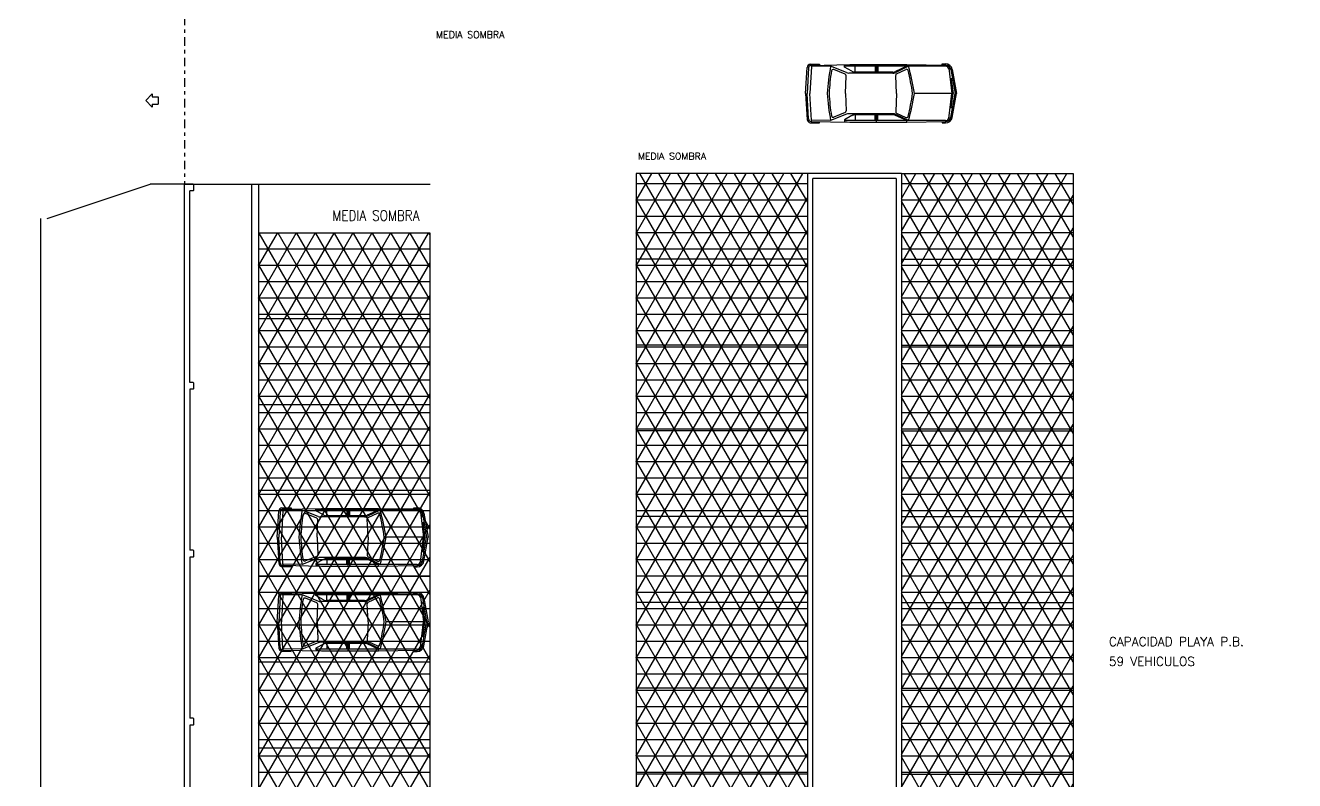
# Model space of a CAD drawing. Header units: metres. Extents: x 95 to 486, y 2972 to 3465.
# Drawn here: x 132.02 to 168.99, y 3204.56 to 3226.56 of the extents above; entities that cross this region are included whole.
import ezdxf

# ---------------------------------------------------------------- set-up
doc = ezdxf.new("R2010")
doc.units = ezdxf.units.M
doc.linetypes.add('DASHDOT2', pattern=[0.5, 0.25, -0.125, 0, -0.125])
for name, color, linetype in [('0_HOJA-CARATULA', 7, 'Continuous'), ('0_LINEAS-MEDIANERAS', 1, 'DASHDOT2'), ('0_MUROS', 7, 'Continuous'), ('A_MEDIASOMBRA', 5, 'Continuous'), ('E_EQUIPAMIENTO', 1, 'Continuous'), ('T_TEXTOS', 3, 'Continuous')]:
    doc.layers.add(name, color=color, linetype=linetype)
doc.styles.add('ROMANS', font='romans.shx', dxfattribs={"width": 0.8, "height": 0.15})
pattern_1 = [(0, (-300.57355, 2686.17695), (0, 0.47625), []), (60, (-300.57355, 2686.17695), (-0.4124446, 0.238125), []), (120, (-300.57355, 2686.17695), (-0.4124446, -0.238125), [])]

msp = doc.modelspace()

# ---------------------------------------------------------------- hatches: boundary and pattern name
at = {"layer": 'A_MEDIASOMBRA'}
h = msp.add_hatch(dxfattribs=at)
h.set_pattern_fill('NET3', color=256, scale=0.15, style=0)
h.set_pattern_definition(pattern_1)
edge = h.paths.add_edge_path()
edge.add_line((143.8061, 3220.5136), (138.8061, 3220.5136))
edge.add_line((138.8061, 3221.9436), (138.8061, 3188.0136))
edge.add_line((143.8061, 3188.0136), (143.8061, 3220.5136))
edge.add_line((143.8061, 3188.0136), (138.6061, 3188.0136))
h = msp.add_hatch(dxfattribs=at)
h.set_pattern_fill('NET3', color=256, scale=0.15, style=0)
h.set_pattern_definition(pattern_1)
h.paths.add_polyline_path([(154.8061, 3222.2536), (149.8061, 3222.2536), (149.8061, 3192.2536), (154.8061, 3192.2536)])
h.paths.add_polyline_path([(157.5365, 3192.2536), (162.5365, 3192.2536), (162.5365, 3222.2536), (157.5365, 3222.2536)])

# ---------------------------------------------------------------- linework, layer by layer
at = {"layer": '0_HOJA-CARATULA'}
msp.add_circle((196.2281, 3222.4589), 101.1095, dxfattribs=at)
at = {"layer": '0_LINEAS-MEDIANERAS'}
msp.add_line((136.6561, 3279.6236), (136.6561, 3221.9436), dxfattribs=at)
at = {"layer": '0_MUROS', "color": 3}
for p, q in [((135.5291, 3224.3786), (135.7091, 3224.5736)), ((135.7091, 3224.5736), (135.7091, 3224.4836)), ((135.5291, 3224.3786), (135.7091, 3224.1836)), ((135.7091, 3224.4836), (135.8891, 3224.4836)), ((135.7091, 3224.2736), (135.7091, 3224.1836)), ((135.7091, 3224.2736), (135.8891, 3224.2736)), ((135.8891, 3224.4836), (135.8891, 3224.2736)), ((154.8061, 3192.2536), (154.8061, 3222.2536)), ((157.5365, 3222.2536), (154.8061, 3222.2536)), ((154.9554, 3192.4036), (154.9568, 3222.1036)), ((157.3866, 3222.1036), (154.9568, 3222.1036)), ((157.3866, 3222.1036), (157.3866, 3192.4036)), ((157.5365, 3222.2536), (157.5365, 3192.2536))]:
    msp.add_line(p, q, dxfattribs=at)
at = {"layer": '0_MUROS', "color": 4}
for p, q in [((132.6561, 3220.9436), (135.6561, 3221.9436)), ((136.6561, 3221.9436), (135.6561, 3221.9436)), ((136.6561, 3221.9436), (143.8061, 3221.9436)), ((132.4561, 3220.9436), (132.4561, 3183.8636))]:
    msp.add_line(p, q, dxfattribs=at)
at = {"layer": '0_MUROS', "color": 1}
for p, q in [((136.9061, 3221.9436), (136.6561, 3221.9436)), ((136.6561, 3184.8436), (136.6561, 3221.9436)), ((136.9261, 3221.9236), (136.9061, 3221.9436)), ((136.9261, 3221.7636), (136.9261, 3221.9236)), ((154.8061, 3222.2536), (149.8061, 3222.2536)), ((157.5365, 3222.2536), (162.5365, 3222.2536)), ((136.9061, 3221.7436), (136.8061, 3221.7436)), ((136.8061, 3216.1636), (136.8061, 3221.7436)), ((136.9061, 3221.7436), (136.9261, 3221.7636)), ((143.8061, 3220.5136), (138.8061, 3220.5136)), ((154.8061, 3219.7536), (149.8061, 3219.7536)), ((157.5373, 3219.7536), (162.5373, 3219.7536)), ((143.8061, 3218.0136), (138.8061, 3218.0136)), ((154.8061, 3217.2536), (149.8061, 3217.2536)), ((157.5365, 3217.2536), (162.5365, 3217.2536)), ((136.9061, 3216.1636), (136.8061, 3216.1636)), ((136.9261, 3216.1436), (136.9061, 3216.1636)), ((136.9261, 3215.9836), (136.9261, 3216.1436)), ((136.9061, 3215.9636), (136.8061, 3215.9636)), ((136.8061, 3215.9636), (136.8061, 3211.2736)), ((136.9061, 3215.9636), (136.9261, 3215.9836)), ((143.8061, 3215.5136), (138.8061, 3215.5136)), ((154.8061, 3214.7536), (149.8061, 3214.7536)), ((157.5365, 3214.7536), (162.5365, 3214.7536)), ((143.8061, 3213.0136), (138.8061, 3213.0136)), ((154.8061, 3212.2536), (149.8061, 3212.2536)), ((157.5365, 3212.2536), (162.5365, 3212.2536)), ((136.9061, 3211.2736), (136.8061, 3211.2736)), ((136.9261, 3211.2536), (136.9061, 3211.2736)), ((136.9261, 3211.0936), (136.9261, 3211.2536)), ((136.9061, 3211.0736), (136.8061, 3211.0736)), ((136.8061, 3211.0736), (136.8061, 3206.3836)), ((136.9061, 3211.0736), (136.9261, 3211.0936)), ((143.8061, 3210.5136), (138.8061, 3210.5136)), ((154.8061, 3209.7536), (149.8061, 3209.7536)), ((157.5365, 3209.7536), (162.5365, 3209.7536)), ((143.8061, 3208.0136), (138.8061, 3208.0136)), ((154.8061, 3207.2536), (149.8061, 3207.2536)), ((157.5365, 3207.2536), (162.5365, 3207.2536)), ((136.9061, 3206.3836), (136.8061, 3206.3836)), ((136.9261, 3206.3636), (136.9061, 3206.3836)), ((136.9061, 3206.1836), (136.8061, 3206.1836)), ((136.8061, 3206.1836), (136.8061, 3202.0536)), ((136.9061, 3206.1836), (136.9261, 3206.2036)), ((136.9261, 3206.2036), (136.9261, 3206.3636)), ((143.8061, 3205.5136), (138.8061, 3205.5136)), ((143.5061, 3205.5136), (138.8061, 3205.5136)), ((154.8061, 3204.7536), (149.8061, 3204.7536)), ((157.5365, 3204.7536), (162.5365, 3204.7536))]:
    msp.add_line(p, q, dxfattribs=at)
at = {"layer": '0_MUROS', "color": 2}
for p, q in [((136.6561, 3221.9436), (138.8061, 3221.9436)), ((138.6061, 3221.9436), (138.6061, 3188.0136)), ((138.8061, 3221.9436), (138.8061, 3188.0136))]:
    msp.add_line(p, q, dxfattribs=at)
at = {"layer": 'A_MEDIASOMBRA'}
for p, q in [((149.8061, 3222.2536), (149.8061, 3192.2536)), ((162.5365, 3222.2536), (162.5365, 3192.2536)), ((143.8061, 3188.0136), (143.8061, 3220.5136))]:
    msp.add_line(p, q, dxfattribs=at)
at = {"layer": 'E_EQUIPAMIENTO', "color": 2}
for p, q in [((154.7474, 3224.5829), (154.7898, 3225.3417)), ((154.8296, 3225.3246), (154.7874, 3224.5829)), ((154.9128, 3225.3654), (154.8707, 3224.5829)), ((154.8802, 3225.4357), (155.1491, 3225.4388)), ((154.9085, 3225.4001), (156.0319, 3225.4225)), ((154.9128, 3225.3654), (154.9124, 3225.4002)), ((155.4746, 3225.3745), (154.9128, 3225.3654)), ((155.1491, 3225.4388), (155.1491, 3225.4054)), ((155.934, 3225.1891), (155.4746, 3225.3745)), ((155.8974, 3225.1399), (155.5653, 3225.2754)), ((155.8741, 3225.3985), (156.0319, 3225.4225)), ((155.8741, 3225.3505), (155.8741, 3225.3985)), ((158.8211, 3225.3745), (155.8741, 3225.3745)), ((156.093, 3225.231), (155.8741, 3225.3505)), ((156.0319, 3225.4225), (157.6961, 3225.4225)), ((156.1888, 3225.2066), (156.1888, 3225.3745)), ((156.7691, 3225.3745), (156.7691, 3225.2066)), ((156.809, 3225.4225), (156.809, 3225.2066)), ((156.849, 3225.3745), (156.849, 3225.2066)), ((157.6961, 3225.3745), (157.3662, 3225.2228)), ((157.7439, 3225.3745), (157.3781, 3225.1951)), ((157.3982, 3225.1569), (157.6617, 3225.283)), ((157.6961, 3225.4225), (158.8301, 3225.4051)), ((157.6961, 3225.4225), (157.6961, 3225.3745)), ((158.7268, 3225.4436), (158.8187, 3225.4442)), ((158.7268, 3225.4067), (158.7268, 3225.4436)), ((158.8211, 3225.3745), (158.8216, 3225.4053)), ((158.9171, 3225.3136), (159.0065, 3224.5829)), ((158.9712, 3225.3026), (158.9184, 3225.3026)), ((158.975, 3225.2812), (159.0981, 3224.5829)), ((159.0169, 3225.2797), (159.1423, 3224.5829)), ((155.9061, 3224.5829), (155.9285, 3225.0914)), ((157.29, 3225.1746), (156.0088, 3225.1746)), ((157.2873, 3225.2066), (156.1888, 3225.2066)), ((157.3923, 3224.5829), (157.3698, 3225.1096)), ((159.0234, 3225.0067), (158.9546, 3225.0067)), ((158.9904, 3225.0048), (159.0492, 3224.5829)), ((154.7474, 3224.5829), (154.7898, 3223.824)), ((154.8296, 3223.8411), (154.7874, 3224.5829)), ((154.9128, 3223.8003), (154.8707, 3224.5829)), ((155.9061, 3224.5829), (155.9285, 3224.0743)), ((157.3923, 3224.5829), (157.3698, 3224.0561)), ((159.0065, 3224.5829), (157.9186, 3224.5829)), ((158.9171, 3223.8521), (159.0065, 3224.5829)), ((158.975, 3223.8845), (159.0981, 3224.5829)), ((158.9904, 3224.1609), (159.0492, 3224.5829)), ((159.0169, 3223.886), (159.1423, 3224.5829)), ((159.0234, 3224.159), (158.9546, 3224.159)), ((154.9085, 3223.7656), (156.0319, 3223.7432)), ((154.9128, 3223.8003), (154.9124, 3223.7655)), ((155.4746, 3223.7912), (154.9128, 3223.8003)), ((155.1491, 3223.7269), (155.1491, 3223.7603)), ((155.934, 3223.9766), (155.4746, 3223.7912)), ((155.8974, 3224.0258), (155.5653, 3223.8904)), ((156.093, 3223.9347), (155.8741, 3223.8152)), ((155.8741, 3223.8152), (155.8741, 3223.7672)), ((158.8211, 3223.7912), (155.8741, 3223.7912)), ((155.8741, 3223.7672), (156.0319, 3223.7432)), ((157.29, 3223.9911), (156.0088, 3223.9911)), ((157.2873, 3223.9591), (156.1888, 3223.9591)), ((156.1888, 3223.9591), (156.1888, 3223.7912)), ((156.7691, 3223.7912), (156.7691, 3223.9591)), ((156.809, 3223.7432), (156.809, 3223.9591)), ((156.849, 3223.7912), (156.849, 3223.9591)), ((157.6961, 3223.7912), (157.3662, 3223.9429)), ((157.7439, 3223.7912), (157.3781, 3223.9707)), ((157.3982, 3224.0088), (157.6617, 3223.8827)), ((157.6961, 3223.7432), (157.6961, 3223.7912)), ((157.6961, 3223.7432), (158.8301, 3223.7606)), ((158.7268, 3223.759), (158.7268, 3223.7221)), ((158.8211, 3223.7912), (158.8216, 3223.7604)), ((158.9712, 3223.8632), (158.9184, 3223.8632)), ((154.8802, 3223.73), (155.1491, 3223.7269)), ((156.0319, 3223.7432), (157.6961, 3223.7432)), ((158.7268, 3223.7221), (158.8187, 3223.7215)), ((139.3561, 3211.6543), (139.3985, 3212.4132)), ((139.4382, 3212.3961), (139.396, 3211.6543)), ((139.5214, 3212.4368), (139.4793, 3211.6543)), ((139.4888, 3212.5072), (139.7577, 3212.5102)), ((139.5172, 3212.4716), (140.6406, 3212.494)), ((139.5214, 3212.4368), (139.521, 3212.4716)), ((140.0832, 3212.446), (139.5214, 3212.4368)), ((139.7577, 3212.5102), (139.7577, 3212.4768)), ((140.5426, 3212.2606), (140.0832, 3212.446)), ((140.5061, 3212.2114), (140.1739, 3212.3468)), ((140.4828, 3212.47), (140.6406, 3212.494)), ((140.4828, 3212.422), (140.4828, 3212.47)), ((143.4298, 3212.446), (140.4828, 3212.446)), ((140.7017, 3212.3025), (140.4828, 3212.422)), ((140.6406, 3212.494), (142.3047, 3212.494)), ((140.7975, 3212.2781), (140.7975, 3212.446)), ((141.3777, 3212.446), (141.3777, 3212.2781)), ((141.4177, 3212.494), (141.4177, 3212.2781)), ((141.4576, 3212.446), (141.4576, 3212.2781)), ((142.3047, 3212.446), (141.9748, 3212.2942)), ((142.3526, 3212.446), (141.9867, 3212.2665)), ((142.0068, 3212.2283), (142.2703, 3212.3544)), ((142.3047, 3212.494), (142.3047, 3212.446)), ((142.3047, 3212.494), (143.4388, 3212.4766)), ((143.3355, 3212.5151), (143.4273, 3212.5157)), ((143.3355, 3212.4782), (143.3355, 3212.5151)), ((143.4298, 3212.446), (143.4302, 3212.4767)), ((143.5257, 3212.3851), (143.6151, 3211.6543)), ((143.5799, 3212.374), (143.5271, 3212.374)), ((143.5836, 3212.3527), (143.7068, 3211.6543)), ((143.6255, 3212.3511), (143.751, 3211.6543)), ((140.5147, 3211.6543), (140.5371, 3212.1629)), ((141.8987, 3212.2461), (140.6175, 3212.2461)), ((141.896, 3212.2781), (140.7975, 3212.2781)), ((142.001, 3211.6543), (141.9784, 3212.1811)), ((143.6321, 3212.0781), (143.5633, 3212.0781)), ((143.5991, 3212.0762), (143.6579, 3211.6543)), ((139.3561, 3211.6543), (139.3985, 3210.8955)), ((139.4382, 3210.9125), (139.396, 3211.6543)), ((139.5214, 3210.8718), (139.4793, 3211.6543)), ((140.5147, 3211.6543), (140.5371, 3211.1457)), ((142.001, 3211.6543), (141.9784, 3211.1275)), ((143.6151, 3211.6543), (142.5272, 3211.6543)), ((143.5257, 3210.9236), (143.6151, 3211.6543)), ((143.5836, 3210.956), (143.7068, 3211.6543)), ((143.5991, 3211.2324), (143.6579, 3211.6543)), ((143.6255, 3210.9575), (143.751, 3211.6543)), ((143.6321, 3211.2305), (143.5633, 3211.2305)), ((139.5172, 3210.837), (140.6406, 3210.8147)), ((139.5214, 3210.8718), (139.521, 3210.837)), ((140.0832, 3210.8626), (139.5214, 3210.8718)), ((139.7577, 3210.7984), (139.7577, 3210.8318)), ((140.5426, 3211.048), (140.0832, 3210.8626)), ((140.5061, 3211.0972), (140.1739, 3210.9618)), ((140.7017, 3211.0061), (140.4828, 3210.8866)), ((140.4828, 3210.8866), (140.4828, 3210.8387)), ((143.4298, 3210.8626), (140.4828, 3210.8626)), ((140.4828, 3210.8387), (140.6406, 3210.8147)), ((141.8987, 3211.0626), (140.6175, 3211.0626)), ((140.6406, 3210.8147), (142.3047, 3210.8147)), ((141.896, 3211.0306), (140.7975, 3211.0306)), ((140.7975, 3211.0306), (140.7975, 3210.8626)), ((141.3777, 3210.8626), (141.3777, 3211.0306)), ((141.4177, 3210.8147), (141.4177, 3211.0306)), ((141.4576, 3210.8626), (141.4576, 3211.0306)), ((142.3047, 3210.8626), (141.9748, 3211.0144)), ((142.3526, 3210.8626), (141.9867, 3211.0421)), ((142.0068, 3211.0803), (142.2703, 3210.9542)), ((142.3047, 3210.8147), (142.3047, 3210.8626)), ((142.3047, 3210.8147), (143.4388, 3210.832)), ((143.3355, 3210.8304), (143.3355, 3210.7936)), ((143.4298, 3210.8626), (143.4302, 3210.8319)), ((143.5799, 3210.9346), (143.5271, 3210.9346)), ((139.4888, 3210.8014), (139.7577, 3210.7984)), ((143.3355, 3210.7936), (143.4273, 3210.7929)), ((139.3561, 3209.1859), (139.3985, 3209.9448)), ((139.4382, 3209.9277), (139.396, 3209.1859)), ((139.5214, 3209.9685), (139.4793, 3209.1859)), ((139.4888, 3210.0388), (139.7577, 3210.0419)), ((139.5172, 3210.0032), (140.6406, 3210.0256)), ((139.5214, 3209.9685), (139.521, 3210.0032)), ((140.0832, 3209.9776), (139.5214, 3209.9685)), ((139.7577, 3210.0419), (139.7577, 3210.0085)), ((140.5426, 3209.7922), (140.0832, 3209.9776)), ((140.5061, 3209.743), (140.1739, 3209.8784)), ((140.4828, 3210.0016), (140.6406, 3210.0256)), ((140.4828, 3209.9536), (140.4828, 3210.0016)), ((143.4298, 3209.9776), (140.4828, 3209.9776)), ((140.7017, 3209.8341), (140.4828, 3209.9536)), ((141.8987, 3209.7777), (140.6175, 3209.7777)), ((140.6406, 3210.0256), (142.3047, 3210.0256)), ((140.7975, 3209.8097), (140.7975, 3209.9776)), ((141.896, 3209.8097), (140.7975, 3209.8097)), ((141.3777, 3209.9776), (141.3777, 3209.8097)), ((141.4177, 3210.0256), (141.4177, 3209.8097)), ((141.4576, 3209.9776), (141.4576, 3209.8097)), ((142.3047, 3209.9776), (141.9748, 3209.8259)), ((142.001, 3209.1859), (141.9784, 3209.7127)), ((142.3526, 3209.9776), (141.9867, 3209.7981)), ((142.0068, 3209.76), (142.2703, 3209.8861)), ((142.3047, 3210.0256), (143.4388, 3210.0082)), ((142.3047, 3210.0256), (142.3047, 3209.9776)), ((143.3355, 3210.0467), (143.4273, 3210.0473)), ((143.3355, 3210.0098), (143.3355, 3210.0467)), ((143.4298, 3209.9776), (143.4302, 3210.0083)), ((143.5257, 3209.9167), (143.6151, 3209.1859)), ((143.5799, 3209.9056), (143.5271, 3209.9056)), ((143.5836, 3209.8843), (143.7068, 3209.1859)), ((143.6255, 3209.8828), (143.751, 3209.1859)), ((140.5147, 3209.1859), (140.5371, 3209.6945)), ((143.6321, 3209.6098), (143.5633, 3209.6098)), ((143.5991, 3209.6079), (143.6579, 3209.1859)), ((139.3561, 3209.1859), (139.3985, 3208.4271)), ((139.4382, 3208.4442), (139.396, 3209.1859)), ((139.5214, 3208.4034), (139.4793, 3209.1859)), ((140.5147, 3209.1859), (140.5371, 3208.6774)), ((142.001, 3209.1859), (141.9784, 3208.6592)), ((143.6151, 3209.1859), (142.5272, 3209.1859)), ((143.5257, 3208.4552), (143.6151, 3209.1859)), ((143.5836, 3208.4876), (143.7068, 3209.1859)), ((143.5991, 3208.764), (143.6579, 3209.1859)), ((143.6255, 3208.4891), (143.751, 3209.1859)), ((140.5061, 3208.6289), (140.1739, 3208.4934)), ((141.8987, 3208.5942), (140.6175, 3208.5942)), ((142.0068, 3208.6119), (142.2703, 3208.4858)), ((143.6321, 3208.7621), (143.5633, 3208.7621)), ((139.4888, 3208.333), (139.7577, 3208.33)), ((139.5172, 3208.3687), (140.6406, 3208.3463)), ((139.5214, 3208.4034), (139.521, 3208.3686)), ((140.0832, 3208.3943), (139.5214, 3208.4034)), ((139.7577, 3208.33), (139.7577, 3208.3634)), ((140.5426, 3208.5796), (140.0832, 3208.3943)), ((140.7017, 3208.5377), (140.4828, 3208.4183)), ((140.4828, 3208.4183), (140.4828, 3208.3703)), ((143.4298, 3208.3943), (140.4828, 3208.3943)), ((140.4828, 3208.3703), (140.6406, 3208.3463)), ((140.6406, 3208.3463), (142.3047, 3208.3463)), ((141.896, 3208.5622), (140.7975, 3208.5622)), ((140.7975, 3208.5622), (140.7975, 3208.3943)), ((141.3777, 3208.3943), (141.3777, 3208.5622)), ((141.4177, 3208.3463), (141.4177, 3208.5622)), ((141.4576, 3208.3943), (141.4576, 3208.5622)), ((142.3047, 3208.3943), (141.9748, 3208.546)), ((142.3526, 3208.3943), (141.9867, 3208.5737)), ((142.3047, 3208.3463), (142.3047, 3208.3943)), ((142.3047, 3208.3463), (143.4388, 3208.3636)), ((143.3355, 3208.3621), (143.3355, 3208.3252)), ((143.3355, 3208.3252), (143.4273, 3208.3245)), ((143.4298, 3208.3943), (143.4302, 3208.3635)), ((143.5799, 3208.4662), (143.5271, 3208.4662))]:
    msp.add_line(p, q, dxfattribs=at)
for centre, radius, start, end in [((154.8897, 3225.3362), 0.1, 95.43875, 176.83922), ((154.9095, 3225.3201), 0.08, 90.67554, 176.78088), ((161.8565, 3224.1744), 6.4938, 169.34993, 176.39375), ((161.9073, 3224.263), 6.4837, 171.32982, 177.17257), ((155.5464, 3225.2291), 0.05, 67.81889, 166.85119), ((157.6832, 3225.2379), 0.05, 16.19912, 115.57641), ((151.2667, 3223.6326), 6.6643, 8.19807, 14.06242), ((151.2959, 3223.5372), 6.7047, 8.97237, 15.90451), ((158.82, 3225.2442), 0.2, 10.2066, 90.39407), ((158.8211, 3225.2745), 0.1, 6.97596, 90), ((158.8273, 3225.2552), 0.15, 10.00075, 89.12282), ((155.8785, 3225.0936), 0.05, 357.47574, 67.81889), ((156.0088, 3225.3746), 0.2, 248.02478, 270), ((156.1888, 3225.4066), 0.2, 241.37178, 270), ((157.2873, 3225.4066), 0.2, 270, 293.21389), ((157.29, 3225.3746), 0.2, 270, 296.13061), ((157.4197, 3225.1118), 0.05, 115.57641, 182.45223), ((161.8565, 3224.9913), 6.4938, 183.60625, 190.65007), ((161.9073, 3224.9027), 6.4837, 182.82743, 188.67018), ((151.2667, 3225.5331), 6.6643, 345.93758, 351.80193), ((151.2959, 3225.6285), 6.7047, 344.09549, 351.02763), ((154.8897, 3223.8295), 0.1, 183.16078, 264.56125), ((154.9095, 3223.8456), 0.08, 183.21912, 269.32446), ((155.5464, 3223.9367), 0.05, 193.14881, 292.18111), ((155.8785, 3224.0721), 0.05, 292.18111, 2.52426), ((156.0088, 3223.7911), 0.2, 90, 111.97522), ((156.1888, 3223.7591), 0.2, 90, 118.62822), ((157.2873, 3223.7591), 0.2, 66.78611, 90), ((157.29, 3223.7911), 0.2, 63.86939, 90), ((157.4197, 3224.0539), 0.05, 177.54777, 244.42359), ((157.6832, 3223.9278), 0.05, 244.42359, 343.80088), ((158.82, 3223.9215), 0.2, 269.60593, 349.7934), ((158.8211, 3223.8912), 0.1, 270, 353.02404), ((158.8273, 3223.9105), 0.15, 270.87718, 349.99925), ((139.4983, 3212.4077), 0.1, 95.43875, 176.83922), ((139.5181, 3212.3916), 0.08, 90.67554, 176.78088), ((146.4652, 3211.2459), 6.4938, 169.34993, 176.39375), ((146.516, 3211.3345), 6.4837, 171.32982, 177.17257), ((140.155, 3212.3005), 0.05, 67.81889, 166.85119), ((140.7975, 3212.4781), 0.2, 241.37178, 270), ((141.896, 3212.4781), 0.2, 270, 293.21389), ((142.2919, 3212.3093), 0.05, 16.19912, 115.57641), ((135.8754, 3210.704), 6.6643, 8.19807, 14.06242), ((135.9045, 3210.6087), 6.7047, 8.97237, 15.90451), ((143.4287, 3212.3157), 0.2, 10.2066, 90.39407), ((143.4298, 3212.346), 0.1, 6.97596, 90), ((143.4359, 3212.3266), 0.15, 10.00075, 89.12282), ((140.4872, 3212.1651), 0.05, 357.47574, 67.81889), ((140.6175, 3212.4461), 0.2, 248.02478, 270), ((141.8987, 3212.4461), 0.2, 270, 296.13061), ((142.0284, 3212.1832), 0.05, 115.57641, 182.45223), ((146.4652, 3212.0628), 6.4938, 183.60625, 190.65007), ((146.516, 3211.9741), 6.4837, 182.82743, 188.67018), ((135.8754, 3212.6046), 6.6643, 345.93758, 351.80193), ((135.9045, 3212.7), 6.7047, 344.09549, 351.02763), ((139.4983, 3210.901), 0.1, 183.16078, 264.56125), ((139.5181, 3210.917), 0.08, 183.21912, 269.32446), ((140.155, 3211.0081), 0.05, 193.14881, 292.18111), ((140.4872, 3211.1435), 0.05, 292.18111, 2.52426), ((140.6175, 3210.8626), 0.2, 90, 111.97522), ((140.7975, 3210.8306), 0.2, 90, 118.62822), ((141.896, 3210.8306), 0.2, 66.78611, 90), ((141.8987, 3210.8626), 0.2, 63.86939, 90), ((142.0284, 3211.1254), 0.05, 177.54777, 244.42359), ((142.2919, 3210.9993), 0.05, 244.42359, 343.80088), ((143.4287, 3210.9929), 0.2, 269.60593, 349.7934), ((143.4298, 3210.9626), 0.1, 270, 353.02404), ((143.4359, 3210.982), 0.15, 270.87718, 349.99925), ((139.4983, 3209.9393), 0.1, 95.43875, 176.83922), ((139.5181, 3209.9232), 0.08, 90.67554, 176.78088), ((146.4652, 3208.7775), 6.4938, 169.34993, 176.39375), ((146.516, 3208.8661), 6.4837, 171.32982, 177.17257), ((140.155, 3209.8321), 0.05, 67.81889, 166.85119), ((140.4872, 3209.6967), 0.05, 357.47574, 67.81889), ((140.6175, 3209.9777), 0.2, 248.02478, 270), ((140.7975, 3210.0097), 0.2, 241.37178, 270), ((141.896, 3210.0097), 0.2, 270, 293.21389), ((141.8987, 3209.9777), 0.2, 270, 296.13061), ((142.0284, 3209.7149), 0.05, 115.57641, 182.45223), ((142.2919, 3209.841), 0.05, 16.19912, 115.57641), ((135.8754, 3208.2356), 6.6643, 8.19807, 14.06242), ((135.9045, 3208.1403), 6.7047, 8.97237, 15.90451), ((143.4287, 3209.8473), 0.2, 10.2066, 90.39407), ((143.4298, 3209.8776), 0.1, 6.97596, 90), ((143.4359, 3209.8582), 0.15, 10.00075, 89.12282), ((146.4652, 3209.5944), 6.4938, 183.60625, 190.65007), ((146.516, 3209.5058), 6.4837, 182.82743, 188.67018), ((135.8754, 3210.1362), 6.6643, 345.93758, 351.80193), ((135.9045, 3210.2316), 6.7047, 344.09549, 351.02763), ((140.4872, 3208.6752), 0.05, 292.18111, 2.52426), ((140.6175, 3208.3942), 0.2, 90, 111.97522), ((141.8987, 3208.3942), 0.2, 63.86939, 90), ((142.0284, 3208.657), 0.05, 177.54777, 244.42359), ((139.4983, 3208.4326), 0.1, 183.16078, 264.56125), ((139.5181, 3208.4487), 0.08, 183.21912, 269.32446), ((140.155, 3208.5397), 0.05, 193.14881, 292.18111), ((140.7975, 3208.3622), 0.2, 90, 118.62822), ((141.896, 3208.3622), 0.2, 66.78611, 90), ((142.2919, 3208.5309), 0.05, 244.42359, 343.80088), ((143.4287, 3208.5245), 0.2, 269.60593, 349.7934), ((143.4298, 3208.4943), 0.1, 270, 353.02404), ((143.4359, 3208.5136), 0.15, 270.87718, 349.99925)]:
    msp.add_arc(centre, radius, start, end, dxfattribs=at)

# ---------------------------------------------------------------- texts
at = {"layer": 'T_TEXTOS', "style": 'ROMANS'}
for s, height, p in [('MEDIA SOMBRA', 0.2, (143.981, 3226.1957)), ('MEDIA SOMBRA', 0.2, (149.8583, 3222.6545)), ('CAPACIDAD PLAYA P.B.', 0.26, (163.5798, 3208.4832)), ('59 VEHICULOS', 0.26, (163.5798, 3207.9067))]:
    msp.add_text(s, height=height, dxfattribs=at).set_placement(p)
at = {"layer": 'T_TEXTOS', "style": 'ROMANS', "width": 0.85}
msp.add_text('MEDIA SOMBRA', height=0.3, dxfattribs=at).set_placement((140.9603, 3220.8759))

doc.saveas('drawing.dxf')
